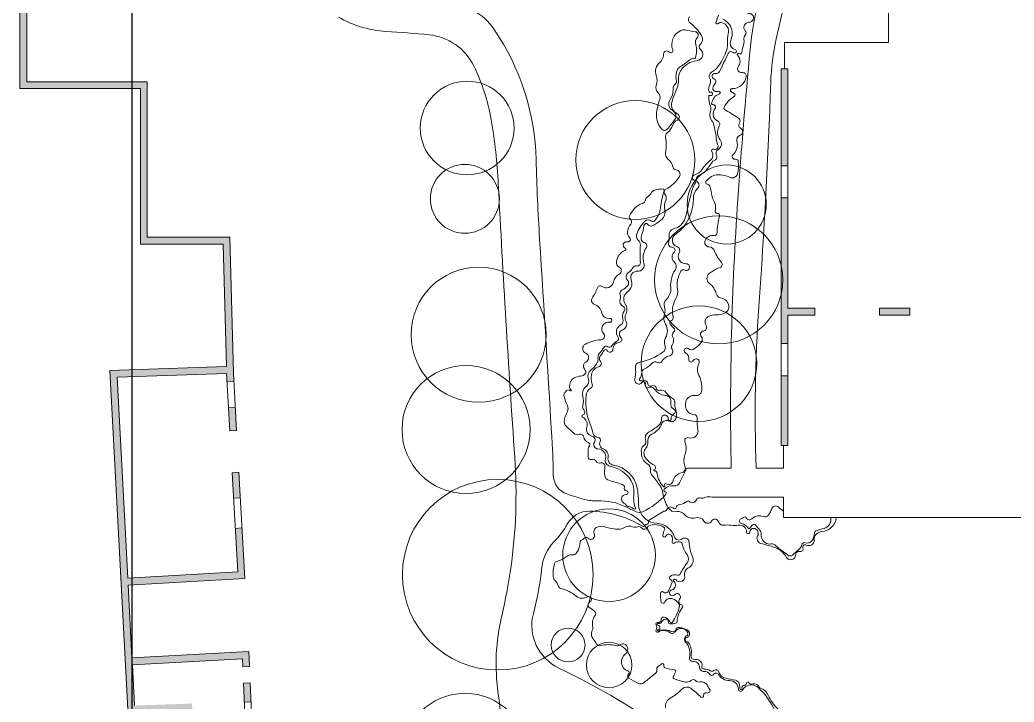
# Model space of a CAD drawing. Header units: millimetres. Extents: x -9917 to 681081, y -8103 to 293101.
# Drawn here: x -5863 to 28966, y 21357 to 45273 of the extents above; entities that cross this region are included whole.
import ezdxf

# ---------------------------------------------------------------- set-up
doc = ezdxf.new("R2010")
doc.units = ezdxf.units.MM
for name, color, linetype in [('archi', 7, 'Continuous'), ('rock', 30, 'Continuous'), ('water', 130, 'Continuous'), ('坐标系', 7, 'Continuous')]:
    doc.layers.add(name, color=color, linetype=linetype)
for name, color, linetype, lineweight in [('archiw', 255, 'Continuous', 0), ('plant', 90, 'Continuous', 0), ('road', 50, 'Continuous', 0)]:
    doc.layers.add(name, color=color, linetype=linetype, lineweight=lineweight)

msp = doc.modelspace()

# ---------------------------------------------------------------- hatches: boundary and pattern name
at = {"layer": 'archiw', "lineweight": 15}
h = msp.add_hatch(color=0, dxfattribs=at)
h.dxf.hatch_style = 1
h.paths.add_polyline_path([(2034, 4766), (1795, 4746), (1880, 3699), (2119, 3718)])
h.paths.add_polyline_path([(2314, 19669), (2074, 19659), (2099, 19109), (2339, 19120)])
h.paths.add_polyline_path([(2266, 20755), (2026, 20745), (2049, 20218), (2289, 20229)])
h.paths.add_polyline_path([(1622, 28506), (1862, 28519), (1811, 29413), (1571, 29399)])
h.paths.add_polyline_path([(1682, 31687), (1443, 31674), (1488, 30867), (1728, 30880)])
h.paths.add_polyline_path([(104122, 127758), (104122, 94953), (102619, 94953), (102619, 94713), (104122, 94713), (104122, 90938), (104362, 90938), (104362, 127758), (104362, 127998), (80583, 127998), (80583, 127758), (80583, 105038), (67095, 105038), (67095, 104566), (64754, 104566), (64754, 119844), (44763, 119844), (44763, 114596), (9495, 114596), (8212, 113274), (5853, 97610), (4160, 93590), (4160, 70024), (959, 66096), (-5863, 66096), (-5863, 42865), (-1639, 42865), (-1639, 37416), (1260, 37416), (1369, 33120), (-2714, 32981), (-1845, 16710), (895, 16710), (1635, 6752), (-2365, 6307), (-1927, -843), (42951, -2155), (43743, -1431), (45440, -1479), (47942, -1548), (47948, -1309), (45686, -1245), (45760, 1407), (45767, 1647), (45812, 3256), (47789, 3201), (47795, 3441), (46586, 3475), (46612, 4388), (46372, 4395), (46346, 3481), (45578, 3503), (45446, -1239), (43653, -1189), (42861, -1912), (2478, -732), (2383, 447), (2143, 428), (2236, -725), (-1701, -610), (-1874, 2219), (808, 2467), (785, 2706), (-1889, 2458), (-2112, 6094), (1653, 6513), (1737, 5466), (1976, 5485), (1891, 6539), (1136, 16710), (2447, 16710), (2428, 17120), (2188, 17110), (2196, 16950), (1118, 16950), (-1617, 16950), (-1834, 20997), (-59, 21057), (161, 17965), (2146, 18053), (2157, 17820), (2396, 17831), (2367, 18495), (2127, 18484), (2135, 18293), (384, 18215), (164, 21305), (-1846, 21237), (-1923, 22670), (1930, 22876), (1943, 22593), (2183, 22604), (2159, 23128), (-1936, 22910), (-2072, 25457), (2021, 25693), (1921, 27463), (1682, 27449), (1768, 25919), (-2084, 25697), (-2461, 32750), (1375, 32880), (1391, 32595), (1630, 32609), (1615, 32888), (1494, 37656), (-1399, 37656), (-1399, 43105), (-5623, 43105), (-5623, 65856), (1073, 65856), (4400, 69938), (4400, 93542), (6086, 97545), (8438, 113162), (9596, 114356), (44763, 114356), (44763, 90288), (43135, 90288), (43135, 90048), (43135, 89171), (43375, 89171), (43375, 90048), (44763, 90048), (44763, 87164), (45003, 87164), (45003, 100934), (64514, 100934), (64514, 87213), (64754, 87213), (64754, 87916), (65867, 87916), (65867, 88156), (64754, 88156), (64754, 101414), (64514, 101414), (64514, 101174), (45003, 101174), (45003, 114356), (45003, 119604), (64514, 119604), (64514, 104326), (64514, 103006), (64754, 103006), (64754, 103712), (64994, 103712), (64994, 104326), (67095, 104326), (67095, 87914), (67575, 87914), (67575, 88154), (67335, 88154), (67335, 104798), (80583, 104798), (80583, 90938), (80823, 90938), (80823, 127758)])
h = msp.add_hatch(color=0, dxfattribs=at)
h.dxf.hatch_style = 1
h.paths.add_polyline_path([(20803, 40151), (21043, 40151), (21043, 43556), (20803, 43556)])
h.paths.add_polyline_path([(21043, 39032), (20803, 39032), (20803, 33929), (21043, 33929), (21043, 34927), (21989, 34927), (21989, 35167), (21043, 35167)])
h = msp.add_hatch(color=0, dxfattribs=at)
h.dxf.hatch_style = 1
h.paths.add_polyline_path([(25311, 35167), (24252, 35167), (24252, 34927), (25311, 34927)])
h.paths.add_polyline_path([(30667, 35167), (29608, 35167), (29608, 34927), (30667, 34927)])
h = msp.add_hatch(color=0, dxfattribs=at)
h.dxf.hatch_style = 1
h.paths.add_polyline_path([(21043, 32795), (20803, 32795), (20803, 30353), (21043, 30353)])
h = msp.add_hatch(color=0, dxfattribs=at)
h.dxf.hatch_style = 1
h.paths.add_polyline_path([(2208, 22033), (1969, 22022), (1998, 21358), (2238, 21369)])

# ---------------------------------------------------------------- linework, layer by layer
at = {"layer": 'archi', "lineweight": 15}
for points in [[(-5863, 66096), (-5863, 42865), (-1639, 42865), (-1639, 37416), (1260, 37416), (1369, 33120), (-2714, 32981), (-1845, 16710), (895, 16710), (1635, 6752), (-2365, 6307), (-1927, -843), (42951, -2155)], [(-1846, 21237), (-1923, 22670), (1930, 22876), (1943, 22593), (2183, 22604), (2159, 23128), (-1936, 22910), (-2072, 25457), (2021, 25693), (1811, 29413), (1571, 29399), (1768, 25919), (-2084, 25697), (-2461, 32750), (1375, 32880), (1488, 30867), (1728, 30880), (1615, 32888), (1494, 37656), (-1399, 37656), (-1399, 43105), (-5623, 43105), (-5623, 65856)], [(20803, 43556), (21043, 43556), (21043, 35167), (21989, 35167), (21989, 34927), (21043, 34927), (21043, 30353), (20803, 30353), (20803, 43556)], [(24252, 35167), (25311, 35167), (25311, 34927), (24252, 34927), (24252, 35167)], [(2396, 17831), (2208, 22033), (1969, 22022), (2135, 18293)]]:
    msp.add_lwpolyline(points, dxfattribs=at)
at = {"layer": 'archiw', "lineweight": 15}
for p, q in [((20803, 40151), (21043, 40151)), ((20803, 39032), (21043, 39032)), ((20803, 33929), (21043, 33929)), ((20803, 32795), (21043, 32795)), ((1391, 32595), (1630, 32609)), ((1443, 31674), (1682, 31687)), ((1622, 28506), (1862, 28519)), ((1682, 27449), (1921, 27463)), ((1998, 21358), (2238, 21369))]:
    msp.add_line(p, q, dxfattribs=at)
at = {"layer": 'plant', "lineweight": 15}
for centre, radius in [((9806, 41482), 1642), ((15695, 40362), 2083), ((9726, 39001), 1208), ((18899, 38800), 1387), ((18619, 36158), 2245), ((10207, 34237), 2366), ((17923, 33223), 2026), ((9766, 30914), 2243), ((10876, 25823), 3339), ((14777, 26509), 1623), ((13341, 23359), 593), ((14777, 22658), 796), ((9731, 19477), 2188)]:
    msp.add_circle(centre, radius, dxfattribs=at)
at = {"layer": 'road', "lineweight": 15}
for points in [[(20923, 43556), (20923, 44479), (24568, 44479), (24568, 49062), (26888, 49062, -0.069071), (28236, 52956, 0.1391), (24068, 55547, 0.041826), (20635, 44607, 0.046499), (20440, 43084, -0.008998), (20026, 35228, 0.027164), (19934, 29561), (20889, 29561), (20889, 30353)], [(20013, 45952, 0.038688), (19717, 44235, 0.005857), (19289, 38982, 0.022384), (19055, 29561), (17504, 29561), (17246, 29039, -0.321946), (17059, 28940, 0.230192), (16710, 28825, 0.610222), (16738, 28734, -0.583558), (16770, 28642, -0.105144), (15950, 28032, -0.218497), (15721, 28032, -0.007183), (15369, 28200, 0.124789), (14374, 28413, -0.0767), (13916, 28466, -0.014397), (13302, 28654, -0.31984), (12824, 29316, 0.013005), (12795, 30204, 0.001298), (12344, 37589, -0.009834), (12222, 40364, 0.144269), (10753, 44937, 0.233816), (9062, 45892, -0.067869)], [(5295, 45373, 0.117487), (6962, 44868, -0.009858), (8476, 44748, -0.26019), (10039, 43659, -0.071128), (10647, 41771, -0.029523), (10896, 39522, 0.004389), (11473, 29928, -0.052523), (11334, 26055, -0.022956), (11018, 24387, 0.094006), (10894, 21649, -0.064369), (10943, 18013, -0.037371), (9912, 12647, 0.067052), (9279, 7819, 0.124747), (10132, 4501, 0.111289), (10566, 4007, 0.097707), (13458, 2670, 0.003362), (17236, 1780, 0.062606), (21248, 1379, -0.058207), (25845, 961, 0.065974), (28441, 765, 0.015775), (31578, 1041, 0.027374)], [(20889, 28537), (18579, 28537, -0.031109), (18320, 28553, 0.130266), (18108, 28524, -0.175388), (17955, 28517, 0.418238), (17837, 28453, -0.569175), (17593, 28391, 0.402567), (17504, 28393, -0.175669), (17251, 28287, 0.374631), (17129, 28170, -0.408015), (17082, 28129, -0.181891), (17007, 28163, 0.571853), (16806, 28111, -0.299841), (16739, 28054, 0.059273), (16658, 28033), (16212, 27758, 0.273458), (16155, 27650, -0.376219), (16112, 27596, 0.206121), (16043, 27550, -0.404348), (15943, 27527, 0.133827), (14092, 28052, 0.276403), (13313, 27597, -0.070671), (12846, 26975, 0.171677), (12423, 26087, -0.038233), (12126, 24468, 0.361117), (13018, 22550, -0.047284), (17020, 20168, -0.090689)]]:
    msp.add_lwpolyline(points, format="xyb", dxfattribs=at)
msp.add_lwpolyline([(34080, 27830), (20889, 27830), (20889, 28537)], dxfattribs=at)
at = {"layer": 'rock', "lineweight": 15}
for points in [[(16698, 28902, -0.183059), (16465, 29371, 0.377184), (16361, 29468, -0.75914), (16354, 29497, 0.58304), (16354, 29664, -0.090995), (16060, 29910, -0.377988), (16071, 30268, 0.23561), (16130, 30466, -0.340038), (16283, 30759, 0.193662), (16622, 31118, -0.457279), (16880, 31210, 0.469597), (17121, 31301, 0.167855), (17121, 31581, -0.085913), (17076, 31860, 0.278883), (16984, 32016, -0.124499), (16777, 32205, 0.331394), (16545, 32290, -0.457335), (16429, 32363, 0.521195), (16275, 32440, -0.563858), (16131, 32525, 0.425389), (16022, 32626, -0.005687), (15882, 32621, -0.655605), (15847, 32695, 0.183786), (15921, 32895, -0.297017), (16016, 33042, 0.108), (16272, 33231, -0.357844), (16461, 33263, 0.414627), (16631, 33309, -0.214589), (16889, 33496, 0.528242), (16985, 33726, -0.297336), (16985, 33871, 0.267008), (17002, 34175, -0.375221), (17039, 34321, 0.527109), (17039, 34481, -0.0972), (16922, 34601, -0.473694), (16964, 34736, 0.373646), (17022, 34849, -0.193956), (17113, 35502, 0.172669), (17174, 35833, -0.175013), (17291, 36459, -0.388153), (17430, 36502, 1.271992), (17476, 36722, -0.582716), (17233, 37118, 0.463498), (17155, 37325, -0.604632), (17094, 37746, 0.245952), (17731, 39024, -0.218045), (17880, 39368, 0.445693), (17880, 39585, -0.579069), (17931, 39825, 0.139848), (18154, 39974, 0.036167), (18387, 40290, -0.188276), (18456, 40342, 0.475292), (18541, 40532, -0.402119), (18602, 40733, 0.457547), (18669, 41064, -0.300943), (18635, 41542, 0.437928), (18571, 41738, -0.255023), (18421, 41939, -0.221611), (18486, 42151, 0.684302), (18410, 42302, -0.518377), (18369, 42349, -0.082528), (18453, 42542, -0.194703), (18624, 42663, 1.110981), (18588, 42768, -0.792347), (18438, 42958, 0.094462), (18515, 43104, 0.424428), (18460, 43202, -0.980267), (18508, 43395, 0.350272), (18650, 43464, -0.000839), (18956, 44106, -0.533641), (19120, 44129, 1.391531), (19182, 44239, -0.389148), (19022, 44454, -0.057951), (19066, 44650, 0.289294), (18946, 45160, 0.064186), (18763, 45299, -0.39691)], [(19629, 45502, -1.154034), (19677, 45191, 0.641546), (19546, 44894, -0.378079), (19546, 44737, 0.2115), (19501, 44594, -0.114869), (19467, 44309, 0.064509), (19430, 44143, -0.575394), (19319, 44091, 0.902648), (19276, 44042, -0.203581), (19364, 43808, -0.153125), (19299, 43628, 0.564553), (19375, 43435, 0.026199), (19466, 43425, -0.443621), (19582, 43279, -0.370003), (19091, 42865, 0.734843), (19057, 42759, 0.026477), (19160, 42694, -0.587352), (19160, 42584, 0.159488), (18805, 42200, 0.373986), (18824, 42135, 0.005609), (19301, 41837, -0.422218), (19343, 41654, 0.433883), (19389, 41470, -0.653331), (19366, 41226, 0.402576), (19255, 41016, -0.285215), (19125, 40554, 0.742211), (19205, 40385, -0.427001), (19305, 40308, -0.089761), (19275, 39874, -0.464595), (19021, 39751, 0.106054), (18583, 39843, 0.149283), (18369, 39777, 0.036304), (18184, 39630, 0.621156), (18218, 39511, -0.274394), (18303, 39438, -0.048155), (18384, 39087, 0.11093), (18427, 38971, -0.13296), (18508, 38716, -0.067802), (18495, 38579, 0.487314), (18562, 38497, -0.511053), (18646, 38384, 0.081402), (18566, 37815, -0.462547), (18454, 37716, 0.340803), (18139, 37537, 0.511755), (18275, 37314, -0.291479), (18473, 37166, 0.090413), (18714, 36764, -0.530124), (18671, 36597, 0.086983), (18287, 36379, 0.471819), (18287, 36038, -0.149654), (18541, 35653, 0.291842), (18684, 35529, -0.243031), (18951, 35336, -0.37608), (18871, 35020, -0.175831), (18535, 34933, 0.155494), (18249, 34871, 0.430276), (18175, 34561, -0.562666), (18080, 34363, 0.60786), (18005, 34175, -0.371621), (18005, 33968, -0.051), (17773, 33749, -0.339937), (17547, 33749, 1.101415), (17453, 33599, -0.327862), (17572, 33367, 0.872217), (17716, 33323, -1.019836), (17923, 33223, 0.239856), (17923, 32810, -0.142179), (18023, 32284, -0.437796), (17786, 32103, 0.310232), (17505, 31975, 0.277555), (17505, 31578, 0.265056), (17747, 31443, -0.430448), (17863, 31322, 0.056244), (17890, 30903, -0.569914), (17567, 30625, 0.651584), (17435, 30480, -0.210347), (17435, 30031, 0.210347), (17435, 29633, -0.482696), (17308, 29393, 0.302474), (17017, 29109, -0.531203), (16784, 29014, 0.876941), (16725, 28947, -0.723405), (16698, 28902, -4.699662)], [(17286, 44899, 0.386124), (17007, 44218, -0.834996), (16884, 44145, 0.696267), (16687, 44073, -0.220124), (16553, 43784, 0.313449), (16429, 43320, -0.175117), (16429, 42969, 0.304885), (16491, 42721, -0.293289), (16553, 42494, 0.023327), (16450, 42102, 0.239771), (16625, 41441, 0.446773), (16811, 41441, 0.031417), (17080, 41782, 0.443113), (17007, 42091, -0.442804), (16916, 42482, 0.161745), (17017, 42830, -0.231151), (17110, 43040, 0.281642), (17139, 43125, -0.114041), (17139, 43441, -0.199321), (17281, 43639, 0.03625), (17608, 43878, -0.232485), (17738, 43910, 0.389855), (17807, 43950, 0.142799), (17812, 44405, -0.257557), (17871, 44651, 0.610272), (17793, 44859, -0.031918), (17436, 44924, 0.207425), (17286, 44899, 2.854215)], [(15711, 28129, -0.117045), (15645, 28660, 0.208525), (15466, 29239, 0.163594), (14804, 29631, -0.428878), (14649, 29884, 0.483206), (14387, 30235, -0.587746), (14265, 30472, 0.536978), (14175, 30684, -0.45921), (13995, 30994, 0.383593), (13848, 31345, -0.673724), (13853, 31426, 0.568977), (13891, 31609, -0.284645), (13853, 31747, 0.14209), (13853, 32077, -0.308406), (13961, 32408, 0.328297), (14048, 32710, -0.337225), (14134, 32994, 0.092619), (14331, 33200, 0.167491), (14389, 33432, -0.200118), (14434, 33574, 0.034473), (14596, 33793, -0.441921), (14725, 33816, 0.451484), (14876, 33845, -0.146351), (15051, 34006, 0.466895), (15088, 34158, -0.458786), (15186, 34582, 0.381616), (15264, 34789, -0.266037), (15305, 35063, 0.474111), (15269, 35228, -0.371182), (15166, 35480, 0.161753), (15166, 35625, -0.365867), (15238, 35807, 0.086281), (15425, 35952, 0.38669), (15425, 36144, -0.454341), (15456, 36414, 0.123902), (15607, 36585, -0.342646), (15739, 36647, 0.49321), (15873, 36758, -0.018799), (15873, 37371, 0.217093), (15798, 37553, -0.29928), (15746, 37768, -0.111617), (16034, 38220, -0.411345), (16264, 38220, 0.411345), (16359, 38220, 0.173418), (16581, 38684, -0.05131), (16706, 39281, 0.516778), (16656, 39347, 0.060733), (16373, 39304, 0.198352), (16268, 39222, -0.125371), (16106, 39054, 0.235843), (16054, 38969, -0.310102), (15945, 38837, 0.144186), (15665, 38660, 0.057854), (15491, 38406, 0.368292), (15516, 38293, -0.419798), (15539, 38114, 0.134092), (15424, 37840, 0.244891), (15493, 37649, -0.769662), (15409, 37490, 0.921077), (15341, 37273, -0.670589), (15341, 37193, 0.264046), (15033, 36802, 0.315309), (15130, 36606, -0.594654), (15130, 36360, 0.227139), (14931, 36084, -0.562919), (14531, 35931, 0.506526), (14368, 35884, -0.058169), (14182, 35518, 0.48831), (14251, 35310, -0.264133), (14523, 34996, 0.406965), (14795, 34809, -1.188531), (14795, 34675, 0.72332), (14582, 34275, -0.643025), (14496, 34062, 0.114057), (13947, 33907, 0.617137), (13958, 33591, -0.642593), (13958, 33276, 0.385606), (13886, 33109, 0.060168), (13945, 32987, -0.293098), (13945, 32876, -0.248572), (13781, 32783, 0.125446), (13557, 32720, 0.27559), (13388, 32415, 0.238391), (13441, 32317, -1.167333), (13402, 32277, 0.491004), (13284, 32277, 0.019741), (13216, 32182, 0.216589), (13199, 32068, 0.042803), (13318, 31752, -0.2264), (13318, 31550, 0.046344), (13211, 31261, 0.280973), (13283, 31020, -0.007687), (13538, 30781, 0.286796), (13733, 30741, -0.461889), (13889, 30652, 0.255572), (14053, 30455, -0.470179), (14090, 30339, 0.138787), (14044, 30186, 0.007143), (14044, 29947, 0.513105), (14157, 29868, -0.360283), (14324, 29807, 0.33805), (14481, 29742, -0.536866), (14632, 29609, 0.066169), (14629, 29293, 0.319945), (14787, 29122, -0.056123), (15294, 28954, -0.432958), (15318, 28882, 0.542965), (15380, 28769, -0.975276), (15373, 28635, 0.801978), (15298, 28334, -0.124116), (15380, 28263, 0.213276), (15464, 28213, -0.141112), (15608, 28152, 0.233301), (15711, 28129, 12.011756)], [(22543, 27830, -0.288323), (22427, 27505, -0.103329), (22308, 27446, 0.025456), (22031, 27359, 0.303732), (21972, 27277, -0.134084), (21895, 27028, -0.343512), (21659, 26944, 0.465111), (21523, 26860, -0.164051), (21466, 26750, -0.022035), (21197, 26511, -0.354991), (21041, 26511, 0.022372), (20830, 26668, -0.050266), (20623, 26839, 0.23397), (20444, 26901, -0.354777), (20129, 27097, -0.094701), (20107, 27249, 0.182681), (20062, 27386, 0.025808), (19895, 27573, 0.416747), (19800, 27573, 0.05841), (19711, 27458, -0.561392), (19654, 27458, 0.222452), (19409, 27620, -0.37127), (19339, 27702, -0.323118), (19395, 27780, 0.095522), (19492, 27834, -0.479849), (19582, 27817, 0.499022), (19782, 27784, -0.296131), (20187, 27862, 0.360037), (20362, 27917, 0.047101), (20482, 28146, -0.540262), (20712, 28191, 0.069003), (20889, 28054), (20889, 27830), (22543, 27830)], [(16758, 21163, -0.321399), (16922, 21500, 0.074829), (17342, 21818, -0.377633), (17642, 21841, -0.033199), (17994, 21536, 0.750137), (18089, 21589, -0.599584), (18194, 21680, 0.745512), (18300, 21817, -0.029881), (18208, 21961, 0.331328), (17983, 22063, -0.258525), (17807, 22116, 0.421165), (17646, 22116, -0.257603), (17459, 22059, -0.032874), (17052, 22175, -0.428463), (17023, 22239, -0.024511), (17108, 22418, 0.529481), (17073, 22484, -0.048729), (16742, 22555, -0.403591), (16697, 22639, 0.73856), (16609, 22695, -0.022163), (16468, 22586, 0.331313), (16446, 22518, -0.320505), (16398, 22363, 0.015853), (15998, 22036, -0.304662), (15806, 22012, -0.01571), (15473, 22193, -0.513414), (15459, 22334, 0.576031), (15437, 22449, -0.60363), (15348, 23045, 0.506082), (15348, 23373, 0.347229), (15140, 23366, -0.247105), (15013, 23338, 0.133782), (14488, 23338, -0.318391), (14342, 23391, 0.006661), (14204, 23586, -0.26587), (14176, 23841, 0.142093), (14201, 24036, -0.211404), (14304, 24422, 0.352461), (14304, 24496, 0.101088), (14105, 24660, -0.599915), (14105, 24871, 0.968621), (14017, 25049, -0.097498), (13821, 25003, -0.190077), (13628, 25071, 0.127211), (13090, 25338, -0.273499), (13004, 25416, 0.12204), (12883, 25619, -0.180018), (12820, 25758, -0.084745), (12867, 26219, -0.277725), (12938, 26287, 0.095427), (13203, 26401, -0.01667), (13349, 26494, -0.171105), (13496, 26522, 0.292407), (13639, 26587, 0.133935), (13764, 26974, -0.285357), (13803, 27031, 0.095883), (13907, 27103, -0.419615), (14040, 27103, 0.419615), (14234, 27103, 0.32002), (14258, 27259, -0.410493), (14331, 27479, -0.187453), (14603, 27508, 0.027467), (15002, 27423, 0.170478), (15316, 27480, -0.220113), (15607, 27505, 0.17535), (15784, 27505, -0.329147), (15917, 27466, 0.634837), (16140, 27513, -0.251768), (16166, 27542, -0.23098), (16699, 27487, -0.395522), (16722, 27402, 0.114676), (16666, 27193, 0.841584), (16762, 27173, -0.55969), (16951, 27206, -0.285545), (16987, 26988, 0.768978), (17063, 26930, -0.266408), (17295, 26963, -0.259085), (17342, 26905, 0.121357), (17519, 26506, -0.341804), (17519, 26248, 0.045862), (17264, 25847, -0.354388), (17172, 25807, 0.196184), (16932, 25778, 0.635785), (16941, 25649, -0.387016), (16982, 25566, -0.058548), (16847, 25239, -0.489717), (16682, 25214, 0.661722), (16576, 25168, 0.024342), (16592, 24886, 0.788127), (16732, 24868, -0.350442), (16943, 24992, -0.095283), (17066, 24949, -0.116217), (17219, 24804, -0.216065), (17238, 24689, -0.080207), (16995, 24156, -0.633264), (16901, 24170, 0.294537), (16707, 24334, 0.457065), (16598, 24237, -0.505831), (16490, 24154, 0.679198), (16423, 24069, -0.270775), (16423, 23884, 0.771801), (16494, 23814, -0.303755), (16923, 23788, 0.450949), (17090, 23821, -0.638075), (17534, 23781, -0.371257), (17497, 23685, 0.518683), (17468, 23446, -0.127925), (17565, 23297, -0.12628), (17593, 22927, 0.500613), (17728, 22783, -0.450657), (17941, 22590, 0.442451), (18109, 22433, -0.28788), (18311, 22329, 0.571676), (18438, 22329, -0.571676), (18609, 22329, 0.269005), (18994, 22112, -0.407045), (19308, 21813, 0.765857), (19454, 21779, -0.124573), (19567, 21902, -0.344096), (19997, 21869, -0.099757), (20583, 21067, -0.48915)]]:
    msp.add_lwpolyline(points, format="xyb", dxfattribs=at)
at = {"layer": 'water', "lineweight": 15}
for points in [[(17610, 45385, 0.510145), (17610, 45166, -0.101244), (18018, 44721, -0.37148), (17962, 44395, 0.496413), (17968, 44244, -0.698948), (17860, 43842, 0.230129), (17287, 43496, 0.16648), (17206, 43168, -0.127434), (17155, 42873, 0.036624), (16979, 42388, 0.373724), (17171, 41981, -0.651475), (17171, 41760, 0.206625), (17013, 41589, -0.143562), (16817, 41318, 0.291293), (16754, 41141, -0.112295), (16754, 40637, 0.299859), (16849, 40384, -0.19374), (17006, 40132, 0.330576), (17129, 40016, -0.539387), (17243, 39788, -0.144879), (16768, 39339, 0.485229), (16732, 39158, -0.298121), (16760, 38939, 0.179626), (16728, 38613, -0.29262), (16620, 38279, -0.022388), (16346, 38072, -0.393869), (16135, 38104, 0.673901), (16000, 38065, -0.070708), (15909, 37691, 0.450326), (16026, 37457, -0.524055), (16083, 37297, 0.24006), (16000, 36743, -0.543112), (15777, 36463, 0.552034), (15552, 36171, -0.33728), (15418, 35739, 0.412077), (15346, 35317, -0.276077), (15371, 34981, 0.236749), (15371, 34703, -0.459771), (15246, 34404, 0.579015), (15189, 34138, -0.666937), (15129, 33964, 0.400678), (14910, 33730, -0.802062), (14705, 33682, 0.627689), (14600, 33682, -0.077064), (14474, 33500, 0.397897), (14474, 33310, -0.570688), (14417, 33112, 0.284562), (14162, 32845, 0.14061), (14186, 32505, -0.359516), (14138, 32367, 0.236185), (13970, 32103, 0.051057), (13970, 31674, 0.041563), (14034, 31332, 0.03288), (14124, 31071, -0.047601), (14210, 30799, 0.317464), (14385, 30637, -0.507556), (14463, 30494, 0.447668), (14573, 30235, -0.381662), (14742, 29936, 0.433459), (14932, 29661, -0.318004), (15759, 28867, -0.049702), (15805, 28366, 0.074113), (15840, 28110, 0.315768), (16448, 27627, -0.158585), (16846, 27471, -0.056192), (16954, 27359, -0.081809), (17061, 27161, 0.518319), (17343, 27079, -0.606627), (17578, 26975, 0.08434), (17702, 26446, -0.405682), (17552, 26061, 0.362442), (17425, 25798, -0.833291), (17111, 25653, 1.129643), (17045, 25594, -0.605526), (16973, 25293, 1.36321), (17078, 25123, -1.010125), (17248, 24972, 0.596157), (17321, 24769, -0.578538), (17353, 24684, 0.158388), (17157, 24173, -0.254192), (17137, 24141, -0.182044), (16901, 24103, -0.441568), (16848, 24191, 0.434201), (16803, 24268, 0.367875), (16630, 24178, -0.384319), (16505, 24117, 1.072076), (16490, 24050, -0.867478), (16490, 23894, 1.416126), (16508, 23860, -0.241444), (16592, 23890, 0.022296), (16795, 23874, -0.109041), (16957, 23833, 0.444559), (17112, 23892, -0.35057), (17252, 23974, -0.084155), (17515, 23889, -0.395365), (17587, 23686, -0.270783), (17511, 23632, 0.818506), (17496, 23479, -0.1996), (17589, 23401, -0.166814), (17651, 22994, 0.505087), (17781, 22856, -0.291179), (18015, 22744, -0.231481), (18028, 22622, 0.548018), (18111, 22513, -0.17155), (18320, 22458, 0.333925), (18446, 22464, -0.526311), (18621, 22415, 0.263968), (18868, 22195, 0.003291), (19206, 22124, -0.321316), (19344, 21975, -0.00844), (19360, 21834, 1.116559), (19436, 21849, -0.471366), (19491, 21936, 0.297936), (19593, 22022, -0.597502), (19669, 22038, 0.31477), (19834, 21993, -0.380279), (20004, 21925, 0.191022), (20104, 21836, -0.202918), (20353, 21603, 0.096779), (20690, 21121, -0.53057)], [(33264, 27830), (22736, 27830, -0.375945), (22226, 27334, 0.415336), (21963, 27042, -0.586215), (21686, 26865, 0.709133), (21570, 26759, -0.660158), (21454, 26638, 0.182305), (21404, 26638, 0.297722), (21308, 26507, -0.745243), (20995, 26432, 0.196121), (20511, 26805, 0.003546), (20098, 26916, -0.49112), (19982, 27188, 0.466822), (19886, 27440, 0.51669), (19709, 27314, -1.002945), (19593, 27314, 0.472459), (19301, 27556, -0.096173), (19044, 27556, 0.096173), (18797, 27556, -0.395131), (18620, 27666, 0.665546), (18368, 27702, -0.569548), (18101, 27702, 0.34637), (17805, 27816, -0.304312), (17435, 27927, 0.268591), (17152, 28034, -0.30695), (16848, 28173, -0.098511), (16661, 28686, 0.109004), (16565, 28934, 0.027151), (16296, 29293, -0.189801), (16229, 29494, 0.27672), (16114, 29713, -0.195155), (15929, 29961, -0.093583), (15911, 30231, -0.239404), (15983, 30339, 0.372704), (16058, 30548, -0.37435), (16155, 30815, 0.037543), (16511, 31049, 0.263644), (16613, 31292, -1.124176), (16844, 31292, 1.124176), (16956, 31292, -0.323535), (17048, 31458, 0.637335), (17048, 31622, -0.348176), (16938, 31841, 0.442847), (16743, 32110, -0.215204), (16367, 32332, 0.365104), (16171, 32383, -0.705513), (16049, 32505, 0.926967), (15937, 32569, -0.454882), (15728, 32543, -0.216914), (15682, 32649, -0.041323), (15699, 32820, 0.090375), (15699, 33052, -0.413787), (15857, 33280, 0.111307), (16665, 33625, 0.346546), (16736, 33874, -0.235563), (16756, 34135, 0.274973), (16756, 34610, -0.214417), (16717, 34949, 0.155328), (16717, 35212, -0.286444), (16784, 35476, 0.230332), (16939, 35894, -0.172078), (17091, 36505, 0.363349), (17058, 36791, -0.428856), (17058, 37128, 0.627072), (17006, 37290, -0.234067), (16861, 37390, -0.205535), (16857, 37428, 0.112292), (16879, 37720, -0.390443), (17034, 37947, 0.260887), (17442, 38319, 0.036307), (17549, 38743, -0.035829), (17704, 39354, -0.066052), (17805, 39563, 0.518378), (17776, 39638, -0.783913), (17776, 39844, 0.189846), (18034, 40027, -0.078954), (18329, 40352, 0.390681), (18375, 40657, -0.752703), (18441, 40735, 0.692079), (18588, 40886, -0.099129), (18533, 41115, 0.06404), (18477, 41443, -0.051413), (18461, 41525, 0.149243), (18374, 41737, -0.279603), (18329, 42063, 0.206269), (18329, 42244, -0.113651), (18266, 42586, -0.501126), (18324, 42625, 1.40434), (18324, 42739, -0.420789), (18279, 42762, -0.212523), (18306, 43010, 0.269667), (18306, 43223, -0.418328), (18364, 43436, 0.110288), (18612, 43660, 0.07352), (18898, 44220, 0.106895), (18928, 44485, -0.092078), (18953, 44786, 0.429193), (18713, 45182, 0.265068), (18607, 45148, -0.833687), (18524, 45201, 0.016111), (18610, 45434, 0.279929)]]:
    msp.add_lwpolyline(points, format="xyb", dxfattribs=at)
at = {"layer": '坐标系'}
msp.add_lwpolyline([(-1927, -843), (-1927, 125546)], dxfattribs=at)

doc.saveas('drawing.dxf')
